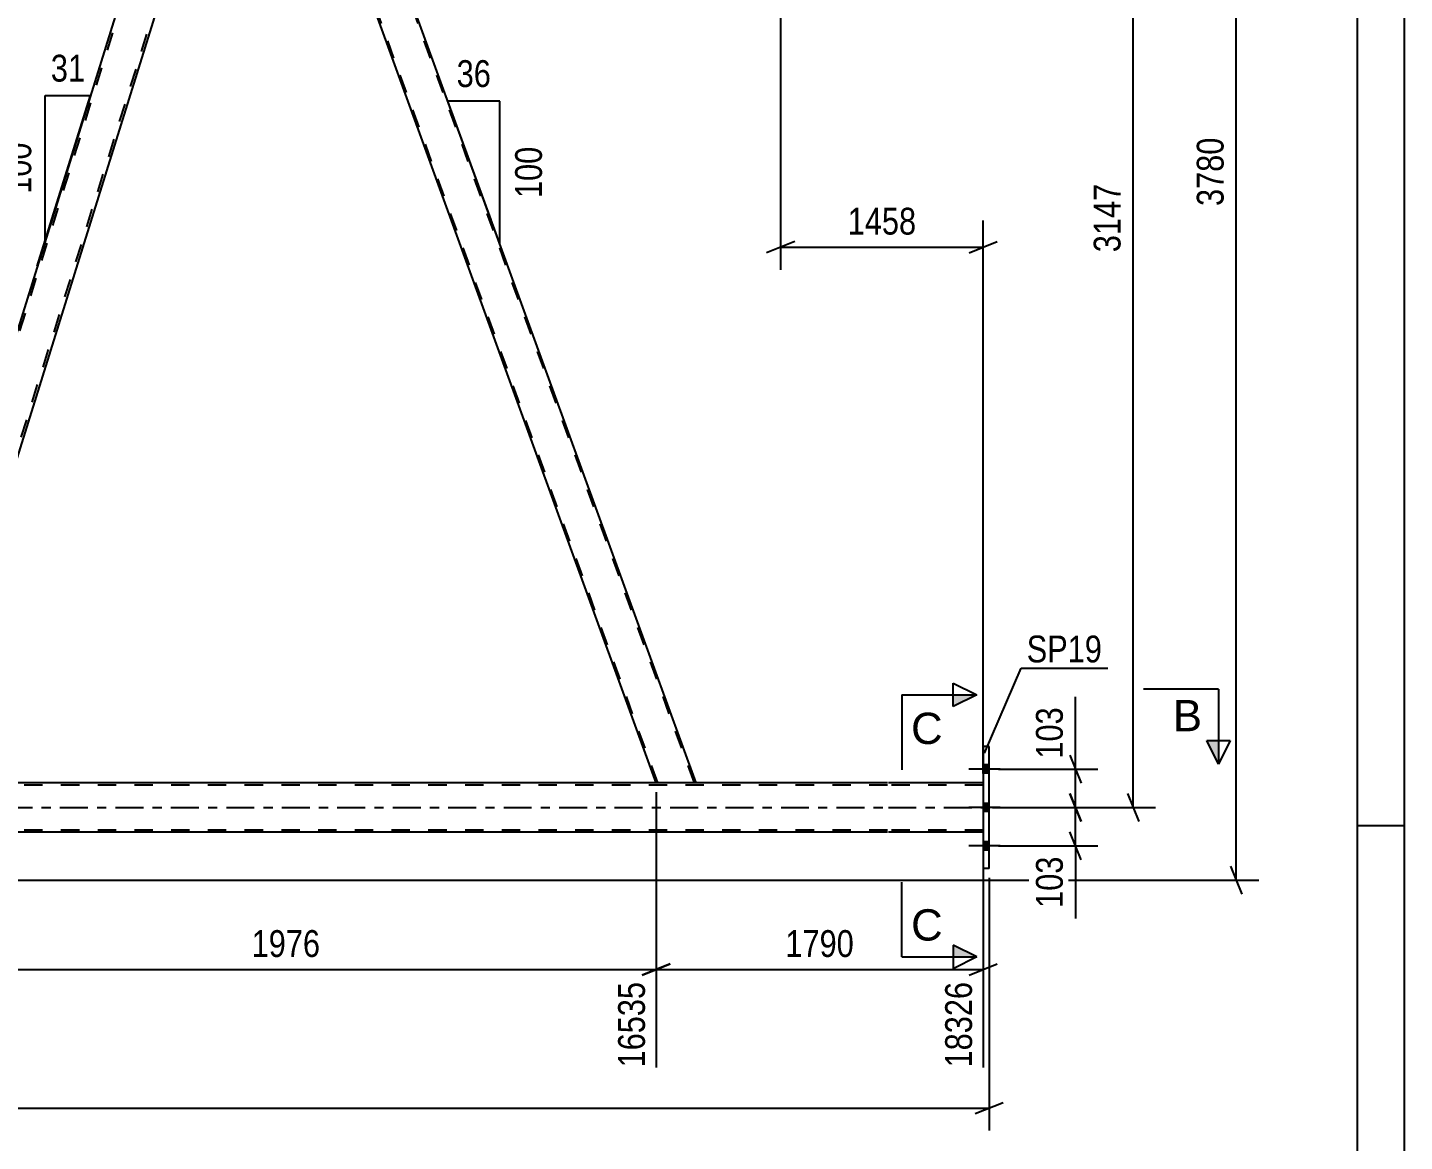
# Model space of a CAD drawing. Header units: millimetres. Extents: x 0 to 841, y 0 to 594.
# Drawn here: x 694.1 to 841, y 264.3 to 383.2 of the extents above; entities that cross this region are included whole.
import ezdxf

# ---------------------------------------------------------------- set-up
doc = ezdxf.new("R2010")
doc.units = ezdxf.units.MM
doc.linetypes.add('DXK_LINE_DOT2', pattern=[3.9198, 1.9599, -1.9599])
doc.linetypes.add('DXK_LINE_DOT3', pattern=[5.9187, 2.979, -0.9799, 0.9799, -0.9799])
doc.styles.add('Arial', font='ARIAL.TTF', dxfattribs={"height": 0.2})
doc.styles.add('Arial Narrow', font='ARIALN.TTF', dxfattribs={"height": 0.2})

# ---------------------------------------------------------------- blocks, each defined once
blk = doc.blocks.new('Unknown-318889209-1133')
at = {"color": 5, "linetype": 'Continuous'}
for p, q in [((841, 0), (841, 594)), ((836, 5), (836, 589)), ((841, 298), (836, 298))]:
    blk.add_line(p, q, dxfattribs=at)
blk = doc.blocks.new('Part-318889209-3309 - 3132')
at = {"color": 2, "linetype": 'Continuous'}
for p, q in [((796.69, 306.45), (796.05, 306.45)), ((796.05, 306.45), (796.05, 293.45)), ((796.69, 293.45), (796.69, 306.45)), ((796.69, 293.45), (796.05, 293.45))]:
    blk.add_line(p, q, dxfattribs=at)
blk = doc.blocks.new('Part-318889209-3273 - 3132')
at = {"color": 7, "linetype": 'DXK_LINE_DOT2'}
for p, q in [((715.96, 423.81), (679.14, 305.69)), ((715.71, 423.81), (715.67, 423.69)), ((717.03, 423.81), (715.71, 423.81)), ((717.17, 423.41), (717.03, 423.81)), ((718.44, 419.93), (681.86, 302.59)), ((718.56, 419.61), (718.57, 419.56)), ((718.57, 419.56), (718.56, 419.61)), ((679.43, 307.4), (679.01, 306.06)), ((682.12, 302.59), (683.62, 307.4)), ((680.27, 302.59), (679.01, 306.06)), ((682.12, 302.59), (680.27, 302.59))]:
    blk.add_line(p, q, dxfattribs=at)
at = {"color": 2, "linetype": 'Continuous'}
for p, q in [((715.67, 423.69), (679.43, 307.4)), ((718.56, 419.61), (717.17, 423.41)), ((718.57, 419.56), (683.62, 307.4))]:
    blk.add_line(p, q, dxfattribs=at)
blk = doc.blocks.new('Part-318889209-3283 - 3132')
at = {"color": 7, "linetype": 'DXK_LINE_DOT2'}
for p, q in [((721.28, 423.81), (717.03, 423.81)), ((718.56, 419.61), (717.03, 423.81)), ((761.32, 302.59), (717.2, 423.81)), ((765.23, 302.59), (721.11, 423.81)), ((721.43, 423.41), (721.28, 423.81)), ((765.4, 302.59), (761.15, 302.59))]:
    blk.add_line(p, q, dxfattribs=at)
at = {"color": 2, "linetype": 'Continuous'}
for p, q in [((765.4, 302.59), (721.43, 423.41)), ((761.15, 302.59), (718.56, 419.61))]:
    blk.add_line(p, q, dxfattribs=at)
blk = doc.blocks.new('Bolt-318889209-3552 - 3132')
at = {"linetype": 'Continuous'}
for points in [[(796.05, 304.49), (796.05, 303.61), (796.69, 303.61), (796.69, 304.49)], [(796.05, 304.49), (796.05, 303.61), (796.69, 303.61), (796.69, 304.49)], [(796.05, 304.49), (796.05, 303.61), (796.69, 303.61), (796.69, 304.49)], [(796.05, 300.39), (796.05, 299.51), (796.69, 299.51), (796.69, 300.39)], [(796.05, 300.39), (796.05, 299.51), (796.69, 299.51), (796.69, 300.39)], [(796.05, 296.29), (796.05, 295.41), (796.69, 295.41), (796.69, 296.29)], [(796.05, 296.29), (796.05, 295.41), (796.69, 295.41), (796.69, 296.29)], [(796.05, 296.29), (796.05, 295.41), (796.69, 295.41), (796.69, 296.29)]]:
    blk.add_hatch(color=1, dxfattribs=at).paths.add_polyline_path(points)
at = {"color": 1, "linetype": 'Continuous'}
for p, q in [((796.69, 304.49), (796.05, 304.49)), ((796.69, 304.49), (796.05, 304.49)), ((796.69, 304.49), (796.05, 304.49)), ((797.85, 304.05), (794.53, 304.05)), ((797.85, 304.05), (794.53, 304.05)), ((797.85, 304.05), (794.53, 304.05)), ((796.69, 303.61), (796.05, 303.61)), ((796.69, 303.61), (796.05, 303.61)), ((796.69, 303.61), (796.05, 303.61)), ((797.85, 299.95), (794.53, 299.95)), ((797.85, 299.95), (794.53, 299.95)), ((796.69, 300.39), (796.05, 300.39)), ((796.69, 300.39), (796.05, 300.39)), ((796.69, 299.51), (796.05, 299.51)), ((796.69, 299.51), (796.05, 299.51)), ((797.85, 295.85), (794.53, 295.85)), ((797.85, 295.85), (794.53, 295.85)), ((797.85, 295.85), (794.53, 295.85)), ((796.69, 296.29), (796.05, 296.29)), ((796.69, 296.29), (796.05, 296.29)), ((796.69, 296.29), (796.05, 296.29)), ((796.69, 295.41), (796.05, 295.41)), ((796.69, 295.41), (796.05, 295.41)), ((796.69, 295.41), (796.05, 295.41))]:
    blk.add_line(p, q, dxfattribs=at)
blk = doc.blocks.new('Part-318889209-3561 - 3132')
at = {"color": 7, "linetype": 'DXK_LINE_DOT2'}
for p, q in [((785.83, 302.35), (99.74, 302.35)), ((796.05, 302.35), (785.93, 302.35)), ((796.05, 302.59), (796.05, 297.31)), ((785.83, 297.55), (99.74, 297.55)), ((796.05, 297.55), (785.93, 297.55))]:
    blk.add_line(p, q, dxfattribs=at)
at = {"color": 2, "linetype": 'Continuous'}
for p, q in [((785.83, 302.59), (686.75, 302.59)), ((796.05, 302.59), (785.93, 302.59)), ((785.83, 297.31), (686.75, 297.31)), ((796.05, 297.31), (785.93, 297.31))]:
    blk.add_line(p, q, dxfattribs=at)
at = {"color": 7, "linetype": 'DXK_LINE_DOT3'}
for p, q in [((99.74, 299.95), (785.83, 299.95)), ((785.93, 299.95), (796.05, 299.95))]:
    blk.add_line(p, q, dxfattribs=at)
blk = doc.blocks.new('StraightDimension-318889209-4492 - 3132')
at = {"color": 7, "linetype": 'Continuous'}
for p, q in [((823.65, 441.91), (822.45, 444.91)), ((772.63, 443.41), (825.45, 443.41)), ((823.05, 292.2), (823.05, 443.41)), ((822.45, 293.7), (823.65, 290.7)), ((687.75, 292.2), (825.45, 292.2))]:
    blk.add_line(p, q, dxfattribs=at)
at = {"color": 0}
blk.add_wipeout([(822.3, 372.06), (818.1, 372.06), (818.1, 363.55), (822.3, 363.55)], dxfattribs=at)
at = {"color": 3, "style": 'Arial Narrow'}
blk.add_text('3780', height=2.863, rotation=90.0002, dxfattribs=at).set_placement((821.7, 364.15))
blk = doc.blocks.new('StraightDimension-318889209-19723 - 3132')
at = {"color": 7, "linetype": 'Continuous'}
for p, q in [((682.12, 301.59), (682.12, 272.21)), ((761.15, 301.59), (761.15, 272.21)), ((683.62, 283.25), (680.62, 282.05)), ((682.12, 282.65), (761.15, 282.65)), ((759.65, 282.05), (762.65, 283.25))]:
    blk.add_line(p, q, dxfattribs=at)
at = {"color": 0}
blk.add_wipeout([(725.89, 283.4), (725.89, 287.6), (717.38, 287.6), (717.38, 283.4)], dxfattribs=at)
at = {"color": 3, "style": 'Arial Narrow'}
blk.add_text('1976', height=2.863, dxfattribs=at).set_placement((717.98, 284))
at = {"color": 0, "linetype": 'Continuous'}
blk.add_wipeout([(760.55, 281.95), (756.35, 281.95), (756.35, 271.61), (760.55, 271.61)], dxfattribs=at)
at = {"color": 3, "linetype": 'Continuous', "style": 'Arial Narrow'}
blk.add_text('16535', height=2.863, rotation=90.0002, dxfattribs=at).set_placement((759.95, 272.21))
blk = doc.blocks.new('StraightDimension-318889209-4756 - 3132')
at = {"color": 7, "linetype": 'Continuous'}
for p, q in [((805.29, 301.45), (806.49, 298.45)), ((797.69, 299.95), (808.29, 299.95)), ((805.89, 295.85), (805.89, 299.95)), ((806.49, 294.35), (805.29, 297.35)), ((797.69, 295.85), (808.29, 295.85)), ((805.89, 295.85), (805.89, 288.11)), ((805.89, 295.85), (805.89, 288.11))]:
    blk.add_line(p, q, dxfattribs=at)
at = {"color": 0}
blk.add_wipeout([(805.14, 295.32), (800.94, 295.32), (800.94, 288.64), (805.14, 288.64)], dxfattribs=at)
at = {"color": 3, "style": 'Arial Narrow'}
blk.add_text('103', height=2.863, rotation=90.0002, dxfattribs=at).set_placement((804.54, 289.24))
blk = doc.blocks.new('AngleDimension-318889209-20182 - 3132')
at = {"color": 7, "linetype": 'Continuous'}
for p, q in [((695.96, 375.93), (700.79, 375.93)), ((695.96, 360.46), (700.79, 375.93)), ((695.96, 360.46), (695.96, 375.93)), ((695.11, 357.73), (695.96, 360.46))]:
    blk.add_line(p, q, dxfattribs=at)
at = {"color": 0}
for points in [[(700.8, 376.83), (700.8, 381.03), (695.95, 381.03), (695.95, 376.83)], [(695.06, 371.54), (690.86, 371.54), (690.86, 364.85), (695.06, 364.85)]]:
    blk.add_wipeout(points, dxfattribs=at)
at = {"color": 3, "style": 'Arial Narrow'}
blk.add_text('31', height=2.863, dxfattribs=at).set_placement((696.55, 377.43))
blk.add_text('100', height=2.863, rotation=90.0002, dxfattribs=at).set_placement((694.46, 365.45))
blk = doc.blocks.new('StraightDimension-318889209-4481 - 3132')
at = {"color": 7, "linetype": 'Continuous'}
for p, q in [((796.69, 292.45), (796.69, 265.48)), ((53.52, 267.88), (796.69, 267.88)), ((795.19, 267.28), (798.19, 268.48))]:
    blk.add_line(p, q, dxfattribs=at)
blk = doc.blocks.new('StraightDimension-318889209-4764 - 3132')
at = {"color": 7, "linetype": 'Continuous'}
for p, q in [((805.89, 304.05), (805.89, 311.78)), ((805.89, 304.05), (805.89, 311.78)), ((805.29, 305.55), (806.49, 302.55)), ((797.69, 304.05), (808.29, 304.05)), ((805.89, 299.95), (805.89, 304.05)), ((806.49, 298.45), (805.29, 301.45)), ((797.69, 299.95), (808.29, 299.95))]:
    blk.add_line(p, q, dxfattribs=at)
at = {"color": 0}
blk.add_wipeout([(805.14, 311.26), (800.94, 311.26), (800.94, 304.57), (805.14, 304.57)], dxfattribs=at)
at = {"color": 3, "style": 'Arial Narrow'}
blk.add_text('103', height=2.863, rotation=90.0002, dxfattribs=at).set_placement((804.54, 305.17))
blk = doc.blocks.new('StraightDimension-318889209-19714 - 3132')
at = {"color": 7, "linetype": 'Continuous'}
for p, q in [((812.65, 424.31), (811.45, 427.31)), ((775.43, 425.81), (814.45, 425.81)), ((812.05, 299.95), (812.05, 425.81)), ((811.45, 301.45), (812.65, 298.45)), ((797.05, 299.95), (814.45, 299.95))]:
    blk.add_line(p, q, dxfattribs=at)
at = {"color": 0}
blk.add_wipeout([(811.3, 367.13), (807.1, 367.13), (807.1, 358.62), (811.3, 358.62)], dxfattribs=at)
at = {"color": 3, "style": 'Arial Narrow'}
blk.add_text('3147', height=2.863, rotation=90.0002, dxfattribs=at).set_placement((810.7, 359.22))
blk = doc.blocks.new('StraightDimension-318889209-19722 - 3132')
at = {"color": 7, "linetype": 'Continuous'}
for p, q in [((761.15, 301.59), (761.15, 272.21)), ((796.05, 296.31), (796.05, 272.21)), ((762.65, 283.25), (759.65, 282.05)), ((761.15, 282.65), (796.05, 282.65)), ((794.55, 282.05), (797.55, 283.25))]:
    blk.add_line(p, q, dxfattribs=at)
at = {"color": 0}
blk.add_wipeout([(782.86, 283.4), (782.86, 287.6), (774.34, 287.6), (774.34, 283.4)], dxfattribs=at)
at = {"color": 3, "style": 'Arial Narrow'}
blk.add_text('1790', height=2.863, dxfattribs=at).set_placement((774.94, 284))
at = {"color": 0, "linetype": 'Continuous'}
blk.add_wipeout([(795.45, 281.95), (791.25, 281.95), (791.25, 271.61), (795.45, 271.61)], dxfattribs=at)
at = {"color": 3, "linetype": 'Continuous', "style": 'Arial Narrow'}
blk.add_text('18326', height=2.863, rotation=90.0002, dxfattribs=at).set_placement((794.85, 272.21))
blk = doc.blocks.new('StraightDimension-318889209-20010 - 3132')
at = {"color": 7, "linetype": 'Continuous'}
for p, q in [((774.43, 422.81), (774.43, 357.35)), ((796.05, 303.59), (796.05, 362.6)), ((775.93, 360.35), (772.93, 359.15)), ((794.55, 359.15), (797.55, 360.35)), ((774.43, 359.75), (796.05, 359.75))]:
    blk.add_line(p, q, dxfattribs=at)
at = {"color": 0}
blk.add_wipeout([(789.5, 360.5), (789.5, 364.7), (780.99, 364.7), (780.99, 360.5)], dxfattribs=at)
at = {"color": 3, "style": 'Arial Narrow'}
blk.add_text('1458', height=2.863, dxfattribs=at).set_placement((781.59, 361.1))
blk = doc.blocks.new('AngleDimension-318889209-20212 - 3132')
at = {"color": 7, "linetype": 'Continuous'}
for p, q in [((743.54, 362.66), (738.92, 375.35)), ((744.46, 375.35), (738.92, 375.35)), ((744.46, 360.13), (738.92, 375.35)), ((744.46, 360.13), (744.46, 375.35))]:
    blk.add_line(p, q, dxfattribs=at)
at = {"color": 0}
for points in [[(744.12, 376.25), (744.12, 380.45), (739.26, 380.45), (739.26, 376.25)], [(749.56, 371.09), (745.36, 371.09), (745.36, 364.4), (749.56, 364.4)]]:
    blk.add_wipeout(points, dxfattribs=at)
at = {"color": 3, "style": 'Arial Narrow'}
blk.add_text('36', height=2.863, dxfattribs=at).set_placement((739.86, 376.85))
blk.add_text('100', height=2.863, rotation=90.0002, dxfattribs=at).set_placement((748.96, 365))
blk = doc.blocks.new('Mark-318889209-3305 - 3132')
at = {"color": 0}
blk.add_wipeout([(808.73, 315.44), (808.73, 318.44), (800.69, 318.44), (800.69, 315.44)], dxfattribs=at)
blk.add_wipeout([(808.73, 315.44), (808.73, 318.44), (800.69, 318.44), (800.69, 315.44)], dxfattribs=at)
at = {"color": 30, "linetype": 'Continuous'}
for p, q in [((796.17, 305.74), (800.09, 314.84)), ((800.09, 314.84), (809.33, 314.84))]:
    blk.add_line(p, q, dxfattribs=at)
at = {"color": 3, "style": 'Arial Narrow'}
blk.add_text('SP19', height=2.863, dxfattribs=at).set_placement((800.69, 315.44))
blk = doc.blocks.new('SectionMark-318889209-4896 - 3132')
at = {"linetype": 'Continuous'}
for points in [[(792.85, 310.73), (792.85, 311.98), (795.35, 311.98)], [(792.85, 284), (792.85, 285.25), (795.35, 284)]]:
    blk.add_hatch(color=6, dxfattribs=at).paths.add_polyline_path(points)
at = {"color": 6, "linetype": 'Continuous'}
for p, q in [((792.85, 310.73), (792.85, 313.23)), ((792.85, 313.23), (795.35, 311.98)), ((787.35, 311.98), (787.35, 303.98)), ((787.35, 311.98), (795.35, 311.98)), ((795.35, 311.98), (792.85, 310.73)), ((787.35, 284), (787.35, 292)), ((795.35, 284), (792.85, 285.25)), ((792.85, 285.25), (792.85, 282.75)), ((787.35, 284), (795.35, 284)), ((795.35, 284), (792.85, 282.75))]:
    blk.add_line(p, q, dxfattribs=at)
at = {"color": 0, "linetype": 'Continuous'}
for points in [[(791.72, 306.73), (791.72, 310.23), (788.35, 310.23), (788.35, 306.73)], [(791.72, 285.75), (791.72, 289.25), (788.35, 289.25), (788.35, 285.75)]]:
    blk.add_wipeout(points, dxfattribs=at)
at = {"color": 3, "linetype": 'Continuous', "style": 'Arial'}
for p in [(788.35, 306.73), (788.35, 285.75)]:
    blk.add_text('C', height=3.34, dxfattribs=at).set_placement(p)
blk = doc.blocks.new('SectionMark-318889209-4900 - 3132')
at = {"linetype": 'Continuous'}
blk.add_hatch(color=6, dxfattribs=at).paths.add_polyline_path([(819.9, 307.09), (821.15, 307.09), (821.15, 304.59)])
at = {"color": 6, "linetype": 'Continuous'}
for p, q in [((821.15, 312.59), (813.15, 312.59)), ((821.15, 312.59), (821.15, 304.59)), ((819.9, 307.09), (822.4, 307.09)), ((821.15, 304.59), (819.9, 307.09)), ((822.4, 307.09), (821.15, 304.59))]:
    blk.add_line(p, q, dxfattribs=at)
at = {"color": 0, "linetype": 'Continuous'}
blk.add_wipeout([(819.4, 308.09), (819.4, 311.59), (816.29, 311.59), (816.29, 308.09)], dxfattribs=at)
at = {"color": 3, "linetype": 'Continuous', "style": 'Arial'}
blk.add_text('B', height=3.34, dxfattribs=at).set_placement((816.29, 308.09))

msp = doc.modelspace()

# ---------------------------------------------------------------- block references
for name in ['Unknown-318889209-1133', 'Part-318889209-3273 - 3132', 'Part-318889209-3283 - 3132', 'Part-318889209-3309 - 3132', 'Bolt-318889209-3552 - 3132', 'Part-318889209-3561 - 3132']:
    msp.add_blockref(name, (0, 0))

# ---------------------------------------------------------------- next in the draw order: block references
msp.add_blockref('StraightDimension-318889209-4492 - 3132', (0, 0))

# ---------------------------------------------------------------- next in the draw order: block references
for name in ['AngleDimension-318889209-20182 - 3132', 'StraightDimension-318889209-19723 - 3132', 'StraightDimension-318889209-4756 - 3132']:
    msp.add_blockref(name, (0, 0))

# ---------------------------------------------------------------- next in the draw order: block references
msp.add_blockref('StraightDimension-318889209-4481 - 3132', (0, 0))

# ---------------------------------------------------------------- next in the draw order: block references
for name in ['AngleDimension-318889209-20212 - 3132', 'StraightDimension-318889209-4764 - 3132']:
    msp.add_blockref(name, (0, 0))

# ---------------------------------------------------------------- next in the draw order: block references
msp.add_blockref('StraightDimension-318889209-19714 - 3132', (0, 0))

# ---------------------------------------------------------------- next in the draw order: block references
for name in ['StraightDimension-318889209-20010 - 3132', 'StraightDimension-318889209-19722 - 3132']:
    msp.add_blockref(name, (0, 0))

# ---------------------------------------------------------------- next in the draw order: block references
for name in ['Mark-318889209-3305 - 3132', 'SectionMark-318889209-4896 - 3132']:
    msp.add_blockref(name, (0, 0))

# ---------------------------------------------------------------- next in the draw order: block references
msp.add_blockref('SectionMark-318889209-4900 - 3132', (0, 0))

doc.saveas('drawing.dxf')
